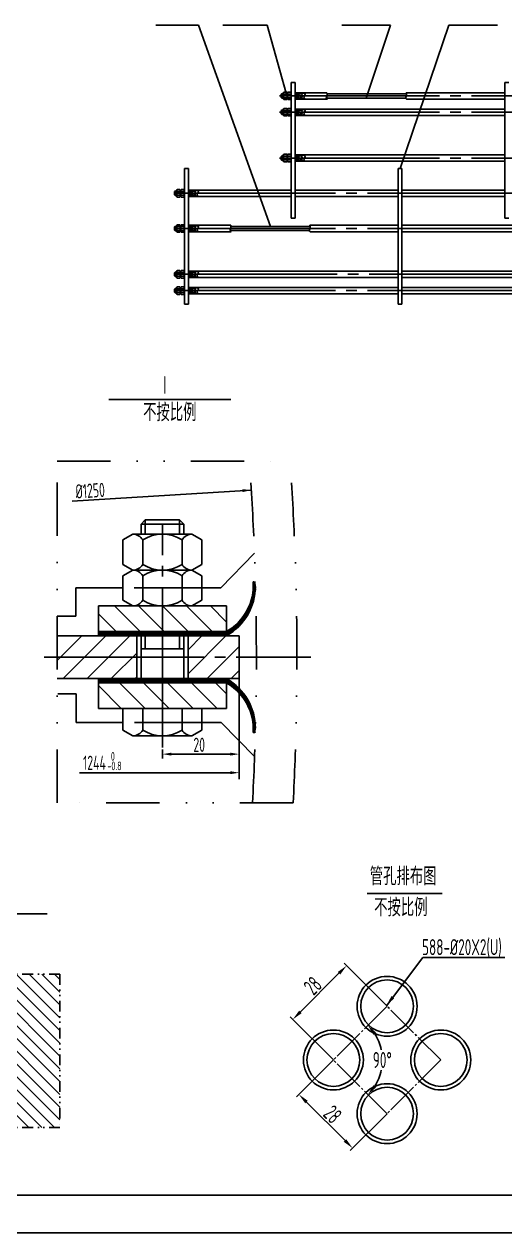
# Model space of a CAD drawing. Header units: millimetres. Extents: x 46644 to 124135, y -32003 to -3110.
# Drawn here: x 48710 to 50060, y -21448 to -18052 of the extents above; entities that cross this region are included whole.
import ezdxf

# ---------------------------------------------------------------- set-up
doc = ezdxf.new("R2010")
doc.units = ezdxf.units.MM
doc.header["$LTSCALE"] = 6
for name, pattern in [('CENTER', [18, 15, -1, 1, -1]), ('DASHED2', [9.525, 6.35, -3.175]), ('DIVIDE', [1.25, 0.5, -0.25, 0, -0.25, 0, -0.25]), ('PHANTOM', [2.5, 1.25, -0.25, 0.25, -0.25, 0.25, -0.25])]:
    doc.linetypes.add(name, pattern=pattern)
for name, color, linetype in [('1_hat', 52, 'Continuous'), ('4', 6, 'PHANTOM'), ('5_div', 5, 'Continuous'), ('7_dim', 3, 'Continuous'), ('Center Line', 7, 'CENTER'), ('Dimension Line', 2, 'Continuous'), ('Divide Line', 7, 'DIVIDE'), ('Slender Real Line', 30, 'Continuous'), ('图层4', 1, 'DASHED2'), ('粗实线', 4, 'Continuous')]:
    doc.layers.add(name, color=color, linetype=linetype)
doc.styles.add('HZ', font='ascii.shx', dxfattribs={"width": 0.7, "bigfont": 'hztxt.shx'})
doc.dimstyles.new('5-1', dxfattribs={"dimscale": 10, "dimtxt": 4.5, "dimasz": 3, "dimexe": 1.25, "dimexo": 0.625, "dimtad": 1, "dimtih": 1, "dimtoh": 1, "dimtxsty": 'HZ', "dimcen": 2.5, "dimadec": 0, "dimazin": 0, "dimtfac": 1, "dimtmove": 0, "dimatfit": 3, "dimfxl": 0, "dimarcsym": 0})
doc.dimstyles.new('6.1', dxfattribs={"dimscale": 10, "dimtxt": 4.5, "dimasz": 3, "dimexe": 1, "dimexo": 0, "dimgap": 0.5, "dimtad": 1, "dimzin": 9, "dimdsep": 46, "dimtxsty": 'HZ', "dimcen": 0, "dimclrd": 256, "dimclre": 256, "dimclrt": 256, "dimadec": 0, "dimazin": 0, "dimtfac": 1, "dimtmove": 0, "dimatfit": 1, "dimfxl": 0, "dimarcsym": 0})

# ---------------------------------------------------------------- blocks, each defined once
blk = doc.blocks.new('*D222')
at = {"layer": '7_dim', "lineweight": -2}
for p, q in [((49578.6, -20962.4), (49474.6, -21066.4)), ((49611.3, -21188.9), (49502.9, -21080.5)), ((49729.4, -21113.3), (49625.5, -21217.2))]:
    blk.add_line(p, q, dxfattribs=at)
at = {"layer": '7_dim'}
for points in [[(49506.5, -21077), (49499.4, -21084), (49481.7, -21059.3)], [(49614.9, -21185.4), (49607.8, -21192.5), (49632.6, -21210.1)]]:
    blk.add_solid(points, dxfattribs=at)
at = {"layer": 'Defpoints', "color": 0}
for p in [(49578.6, -20962.4), (49481.7, -21059.3), (49729.4, -21113.3)]:
    blk.add_point(p, dxfattribs=at)
at = {"layer": '7_dim', "insert": (49576.6, -21115.3), "char_height": 45, "attachment_point": 5, "rotation": 315, "style": 'HZ'}
blk.add_mtext('28', dxfattribs=at)
blk = doc.blocks.new('*D223')
at = {"layer": '7_dim', "lineweight": -2}
for p, q in [((49729.4, -20811.6), (49608.4, -20690.6)), ((49485.9, -20827.3), (49594.3, -20718.9)), ((49578.6, -20962.4), (49457.6, -20841.4))]:
    blk.add_line(p, q, dxfattribs=at)
at = {"layer": '7_dim'}
for points in [[(49590.7, -20715.3), (49597.8, -20722.4), (49615.5, -20697.7)], [(49482.3, -20823.8), (49489.4, -20830.8), (49464.6, -20848.5)]]:
    blk.add_solid(points, dxfattribs=at)
at = {"layer": 'Defpoints', "color": 0}
for p in [(49615.5, -20697.7), (49729.4, -20811.6), (49578.6, -20962.4)]:
    blk.add_point(p, dxfattribs=at)
at = {"layer": '7_dim', "insert": (49520.6, -20753.6), "char_height": 45, "attachment_point": 5, "rotation": 45, "style": 'HZ'}
blk.add_mtext('28', dxfattribs=at)
blk = doc.blocks.new('*D224')
at = {"layer": '7_dim', "color": 0, "lineweight": -2}
for start, end in [(12.0625, 32.4809), (327.5191, 347.9375)]:
    blk.add_arc((49578.6, -20962.4), 137.6, start, end, dxfattribs=at)
at = {"layer": '7_dim', "color": 0}
for points in [[(49690.7, -20891.7), (49698.5, -20885.4), (49675.8, -20865.2)], [(49698.5, -21039.5), (49690.7, -21033.2), (49675.8, -21059.7)]]:
    blk.add_solid(points, dxfattribs=at)
at = {"layer": 'Defpoints', "color": 0}
for p in [(49729.4, -20811.6), (49578.6, -20962.4), (49578.6, -20962.4), (49711.5, -20998), (49729.4, -21113.3)]:
    blk.add_point(p, dxfattribs=at)
at = {"layer": '7_dim', "color": 0, "insert": (49716.1, -20962.4), "char_height": 45, "attachment_point": 5, "style": 'HZ'}
blk.add_mtext('90°', dxfattribs=at)

msp = doc.modelspace()

# ---------------------------------------------------------------- hatches: boundary and pattern name
at = {"layer": '1_hat'}
h = msp.add_hatch(dxfattribs=at)
h.set_pattern_fill('ANSI31', scale=8, style=0)
h.set_pattern_definition([(135, (97166.88, 19.017), (17.960512, 17.960512), [])])
h.paths.add_polyline_path([(48552.184, -20721.316), (48552.184, -20908.916), (48579.684, -20908.916), (48579.684, -20963.916), (48552.184, -20963.916), (48552.184, -21152.041), (48809.789, -21152.041), (48809.789, -20721.316)])
h.paths.add_polyline_path([(48565.848, -20960.416), (48565.848, -20912.416), (48633.348, -20912.416), (48633.348, -20960.416)], flags=25)
h.paths.add_polyline_path([(48549.684, -20771.927), (48582.184, -20771.927), (48582.184, -20839.427), (48549.684, -20839.427)], flags=9)
at = {"layer": 'Slender Real Line'}
h = msp.add_hatch(dxfattribs=at)
h.set_pattern_fill('ANSI31', color=256, scale=0.38, style=0)
h.set_pattern_definition([(45, (44132.4699, -30237.9447), (-0.85312433, 0.85312433), [])])
edge = h.paths.add_edge_path()
edge.add_spline(control_points=[(49488.499, -18253.671), (49489.596, -18254.723), (49491.534, -18256.581), (49489.396, -18259.716), (49488.556, -18259.751)], knot_values=[18.76688496, 18.76688496, 18.76688496, 18.76688496, 24.13478526, 28.249669, 28.249669, 28.249669, 28.249669], degree=3, periodic=0)
edge.add_spline(control_points=[(49488.588, -18253.671), (49487.671, -18254.616), (49485.966, -18256.242), (49487.565, -18259.711), (49488.488, -18259.751)], knot_values=[9.42996722, 9.42996722, 9.42996722, 9.42996722, 14.10494161, 18.65636798, 18.65636798, 18.65636798, 18.65636798], degree=3, periodic=0)
edge.add_line((49488.488, -18259.751), (49488.556, -18259.751))
h = msp.add_hatch(dxfattribs=at)
h.set_pattern_fill('ANSI31', color=256, scale=0.38, style=0)
h.set_pattern_definition([(45, (44132.4699, -30283.8447), (-0.85312433, 0.85312433), [])])
edge = h.paths.add_edge_path()
edge.add_spline(control_points=[(49488.499, -18299.571), (49489.596, -18300.623), (49491.534, -18302.481), (49489.396, -18305.616), (49488.556, -18305.651)], knot_values=[18.76688496, 18.76688496, 18.76688496, 18.76688496, 24.13478526, 28.249669, 28.249669, 28.249669, 28.249669], degree=3, periodic=0)
edge.add_spline(control_points=[(49488.588, -18299.571), (49487.671, -18300.516), (49485.966, -18302.142), (49487.565, -18305.611), (49488.488, -18305.651)], knot_values=[9.42996722, 9.42996722, 9.42996722, 9.42996722, 14.10494161, 18.65636798, 18.65636798, 18.65636798, 18.65636798], degree=3, periodic=0)
edge.add_line((49488.488, -18305.651), (49488.556, -18305.651))
h = msp.add_hatch(dxfattribs=at)
h.set_pattern_fill('ANSI31', color=256, scale=0.38, style=0)
h.set_pattern_definition([(45, (44132.4699, -30412.5447), (-0.85312433, 0.85312433), [])])
edge = h.paths.add_edge_path()
edge.add_spline(control_points=[(49488.499, -18428.271), (49489.596, -18429.323), (49491.534, -18431.181), (49489.396, -18434.316), (49488.556, -18434.351)], knot_values=[18.76688496, 18.76688496, 18.76688496, 18.76688496, 24.13478526, 28.249669, 28.249669, 28.249669, 28.249669], degree=3, periodic=0)
edge.add_spline(control_points=[(49488.588, -18428.271), (49487.671, -18429.216), (49485.966, -18430.842), (49487.565, -18434.311), (49488.488, -18434.351)], knot_values=[9.42996722, 9.42996722, 9.42996722, 9.42996722, 14.10494161, 18.65636798, 18.65636798, 18.65636798, 18.65636798], degree=3, periodic=0)
edge.add_line((49488.488, -18434.351), (49488.556, -18434.351))
h = msp.add_hatch(dxfattribs=at)
h.set_pattern_fill('ANSI31', color=256, scale=0.38, style=0)
h.set_pattern_definition([(45, (43832.4699, -30511.5447), (-0.85312433, 0.85312433), [])])
edge = h.paths.add_edge_path()
edge.add_spline(control_points=[(49188.499, -18527.271), (49189.596, -18528.323), (49191.534, -18530.181), (49189.396, -18533.316), (49188.556, -18533.351)], knot_values=[18.76688496, 18.76688496, 18.76688496, 18.76688496, 24.13478526, 28.249669, 28.249669, 28.249669, 28.249669], degree=3, periodic=0)
edge.add_spline(control_points=[(49188.588, -18527.271), (49187.671, -18528.216), (49185.966, -18529.842), (49187.565, -18533.311), (49188.488, -18533.351)], knot_values=[9.42996722, 9.42996722, 9.42996722, 9.42996722, 14.10494161, 18.65636798, 18.65636798, 18.65636798, 18.65636798], degree=3, periodic=0)
edge.add_line((49188.488, -18533.351), (49188.556, -18533.351))
h = msp.add_hatch(dxfattribs=at)
h.set_pattern_fill('ANSI31', color=256, scale=0.38, style=0)
h.set_pattern_definition([(45, (43832.4699, -30610.5447), (-0.85312433, 0.85312433), [])])
edge = h.paths.add_edge_path()
edge.add_spline(control_points=[(49188.499, -18626.271), (49189.596, -18627.323), (49191.534, -18629.181), (49189.396, -18632.316), (49188.556, -18632.351)], knot_values=[18.76688496, 18.76688496, 18.76688496, 18.76688496, 24.13478526, 28.249669, 28.249669, 28.249669, 28.249669], degree=3, periodic=0)
edge.add_spline(control_points=[(49188.588, -18626.271), (49187.671, -18627.216), (49185.966, -18628.842), (49187.565, -18632.311), (49188.488, -18632.351)], knot_values=[9.42996722, 9.42996722, 9.42996722, 9.42996722, 14.10494161, 18.65636798, 18.65636798, 18.65636798, 18.65636798], degree=3, periodic=0)
edge.add_line((49188.488, -18632.351), (49188.556, -18632.351))
h = msp.add_hatch(dxfattribs=at)
h.set_pattern_fill('ANSI31', color=256, scale=0.38, style=0)
h.set_pattern_definition([(45, (43832.4699, -30739.2447), (-0.85312433, 0.85312433), [])])
edge = h.paths.add_edge_path()
edge.add_spline(control_points=[(49188.499, -18754.971), (49189.596, -18756.023), (49191.534, -18757.881), (49189.396, -18761.016), (49188.556, -18761.051)], knot_values=[18.76688496, 18.76688496, 18.76688496, 18.76688496, 24.13478526, 28.249669, 28.249669, 28.249669, 28.249669], degree=3, periodic=0)
edge.add_spline(control_points=[(49188.588, -18754.971), (49187.671, -18755.916), (49185.966, -18757.542), (49187.565, -18761.011), (49188.488, -18761.051)], knot_values=[9.42996722, 9.42996722, 9.42996722, 9.42996722, 14.10494161, 18.65636798, 18.65636798, 18.65636798, 18.65636798], degree=3, periodic=0)
edge.add_line((49188.488, -18761.051), (49188.556, -18761.051))
h = msp.add_hatch(dxfattribs=at)
h.set_pattern_fill('ANSI31', color=256, scale=0.38, style=0)
h.set_pattern_definition([(45, (43832.4699, -30785.1447), (-0.85312433, 0.85312433), [])])
edge = h.paths.add_edge_path()
edge.add_spline(control_points=[(49188.499, -18800.871), (49189.596, -18801.923), (49191.534, -18803.781), (49189.396, -18806.916), (49188.556, -18806.951)], knot_values=[18.76688496, 18.76688496, 18.76688496, 18.76688496, 24.13478526, 28.249669, 28.249669, 28.249669, 28.249669], degree=3, periodic=0)
edge.add_spline(control_points=[(49188.588, -18800.871), (49187.671, -18801.816), (49185.966, -18803.442), (49187.565, -18806.911), (49188.488, -18806.951)], knot_values=[9.42996722, 9.42996722, 9.42996722, 9.42996722, 14.10494161, 18.65636798, 18.65636798, 18.65636798, 18.65636798], degree=3, periodic=0)
edge.add_line((49188.488, -18806.951), (49188.556, -18806.951))
h = msp.add_hatch(dxfattribs=at)
h.set_pattern_fill('ANSI31', color=256, scale=15, angle=90, style=0)
h.set_pattern_definition([(135, (-292480.635, 16720.607), (-33.6759605, -33.6759605), [])])
h.paths.add_polyline_path([(49278.15, -19686.801), (49098.15, -19686.801), (49098.15, -19758.801), (49276.534, -19758.801, 0.06827414), (49278.15, -19758.579)])
h.paths.add_polyline_path([(49098.15, -19686.801), (49015.011, -19686.801), (48918.15, -19686.801), (48918.15, -19758.801), (49098.15, -19758.801)])
h.paths.add_polyline_path([(49098.15, -19902.801), (48918.15, -19902.801), (48918.15, -19974.801), (49098.15, -19974.801)])
h.paths.add_polyline_path([(49278.15, -19903.022, 0.06827414), (49276.534, -19902.801), (49098.15, -19902.801), (49098.15, -19974.801), (49278.15, -19974.801)])
h = msp.add_hatch(dxfattribs=at)
h.set_pattern_fill('ANSI31', color=256, scale=15, style=0)
h.set_pattern_definition([(45, (-292480.635, 16720.607), (-33.6759605, 33.6759605), [])])
h.paths.add_polyline_path([(49026.15, -19770.801), (48802.682, -19770.801), (48802.682, -19830.801), (49026.15, -19830.801)])
h.paths.add_polyline_path([(49026.15, -19830.801), (48802.682, -19830.801), (48802.682, -19890.801), (49026.15, -19890.801)])
h.paths.add_polyline_path([(49314.15, -19770.801), (49170.15, -19770.801), (49170.15, -19830.801), (49314.15, -19830.801)])
h.paths.add_polyline_path([(49314.15, -19830.801), (49170.15, -19830.801), (49170.15, -19890.801), (49314.15, -19890.801)])

# ---------------------------------------------------------------- linework, layer by layer
at = {"color": 4, "linetype": 'Continuous', "ltscale": 10}
for p, q in [((49199.876, -18055.061), (49079.803, -18055.061)), ((49392.557, -18055.061), (49267.967, -18055.061)), ((49739.243, -18055.061), (49602.369, -18055.061)), ((50040.039, -18055.061), (49903.165, -18055.061))]:
    msp.add_line(p, q, dxfattribs=at)
for p, q in [((49353.296, -19619.237), (49354.497, -19619.406)), ((49354.497, -19619.406), (49355.698, -19619.575)), ((49355.698, -19619.575), (49356.9, -19619.743)), ((49356.9, -19619.743), (49359.303, -19620.081)), ((49015.011, -19686.801), (49181.288, -19686.801)), ((49015.011, -19686.801), (49181.288, -19686.801)), ((48918.15, -19758.801), (48918.15, -19770.801)), ((49026.15, -19770.801), (49026.15, -19890.801)), ((49038.15, -19890.801), (49038.15, -19770.801)), ((49158.15, -19890.801), (49158.15, -19770.801)), ((49170.15, -19770.801), (49170.15, -19890.801)), ((49038.15, -19806.801), (49158.15, -19806.801)), ((48918.15, -19902.801), (48918.15, -19890.801)), ((49353.296, -20042.364), (49354.497, -20042.195)), ((49354.497, -20042.195), (49355.698, -20042.026)), ((49355.698, -20042.026), (49356.9, -20041.858)), ((49356.9, -20041.858), (49359.303, -20041.52))]:
    msp.add_line(p, q)
at = {"color": 2, "linetype": 'Continuous', "ltscale": 50}
msp.add_lwpolyline([(46649.629, -21448.081), (55055.295, -21448.081), (55055.295, -15487.978), (46649.629, -15487.978), (46649.629, -21448.081)], close=True, dxfattribs=at)
for centre, end in [((49276.534, -19752.801), 300.46305), ((49276.534, -19755.201), 300.452834), ((49276.534, -19757.601), 300.442945), ((49276.523, -19764.801), 300.409764), ((49276.535, -19760.001), 300.433367), ((49276.535, -19762.401), 300.424086)]:
    msp.add_arc(centre, 6, 270, end)
at = {"layer": '4', "color": 4, "linetype": 'Continuous'}
msp.add_lwpolyline([(54955.017, -21342.278), (54955.017, -15588.845), (46890.818, -15588.845), (46890.818, -21342.275), (54955.19, -21342.275)], dxfattribs=at)
at = {"layer": '5_div', "color": 7}
for p, q in [((49402.024, -18620.221), (49199.876, -18055.061)), ((49670.307, -18259.621), (49739.243, -18055.061))]:
    msp.add_line(p, q, dxfattribs=at)
for points in [[(49560.597, -18244.621), (49561.171, -18246.743), (49562.645, -18254.668), (49557.005, -18257.317), (49560.106, -18262.167), (49561.715, -18262.621)], [(49783.329, -18244.621), (49783.902, -18246.743), (49785.377, -18254.668), (49779.737, -18257.317), (49782.838, -18262.167), (49784.446, -18262.621)], [(49290.009, -18617.221), (49290.582, -18619.343), (49292.057, -18627.268), (49286.417, -18629.917), (49289.518, -18634.767), (49291.127, -18635.221)], [(49512.741, -18617.221), (49513.314, -18619.343), (49514.789, -18627.268), (49509.149, -18629.917), (49512.25, -18634.767), (49513.858, -18635.221)]]:
    msp.add_open_spline(points, degree=3, knots=[4.21506552, 4.21506552, 4.21506552, 4.21506552, 9.2020683, 15.96609377, 20.98104293, 20.98104293, 20.98104293, 20.98104293], dxfattribs=at)
at = {"layer": '7_dim', "color": 7}
for p, q in [((49445.973, -18245.723), (49392.557, -18055.061)), ((49765.761, -18457.721), (49903.165, -18055.061))]:
    msp.add_line(p, q, dxfattribs=at)
at = {"layer": 'Center Line', "ltscale": 5}
for p, q in [((49427, -18253.621), (51601.352, -18253.621)), ((49427, -18299.521), (51602.598, -18299.521)), ((49427, -18428.221), (51599.78, -18428.221)), ((49134.8, -18527.221), (51709.558, -18527.221)), ((49134.8, -18626.221), (51599.78, -18626.221)), ((49139.42, -18754.921), (51602.598, -18754.921)), ((49134.8, -18800.821), (51601.352, -18800.821)), ((49098.15, -20083.979), (49098.15, -19456.038)), ((48765.689, -19830.801), (49515.247, -19830.801))]:
    msp.add_line(p, q, dxfattribs=at)
at = {"layer": 'Center Line'}
for p, q in [((49729.418, -20811.594), (49578.569, -20962.443)), ((49880.267, -20962.443), (49729.418, -20811.594)), ((49729.418, -21113.292), (49578.569, -20962.443)), ((49880.267, -20962.443), (49729.418, -21113.292))]:
    msp.add_line(p, q, dxfattribs=at)
at = {"layer": 'Dimension Line'}
for p, q in [((48947.777, -19106.221), (49290.034, -19106.221)), ((49347.617, -19354.969), (49347.233, -19348.73)), ((48844.442, -19392.203), (49348.001, -19361.207)), ((49314.15, -19890.801), (49314.15, -20112.016)), ((49314.15, -19890.801), (49314.15, -20173.163)), ((49098.15, -20090.229), (49098.15, -20115.58)), ((49098.15, -20090.229), (49098.15, -20115.58)), ((49289.15, -20103.08), (49123.15, -20103.08)), ((49289.15, -20155.21), (48865.062, -20155.21)), ((49673.507, -20494.546), (49883.812, -20494.546)), ((48432.351, -20551.983), (48774.609, -20551.983))]:
    msp.add_line(p, q, dxfattribs=at)
for points in [[(49322.792, -19358.584), (49323.304, -19366.902), (49348.001, -19361.207)], [(49123.15, -20098.914), (49123.15, -20107.247), (49098.15, -20103.08)], [(49289.15, -20098.914), (49289.15, -20107.247), (49314.15, -20103.08)], [(49289.15, -20151.043), (49289.15, -20159.377), (49314.15, -20155.21)]]:
    msp.add_solid(points, dxfattribs=at)
at = {"layer": 'Divide Line', "ltscale": 50}
for p, q in [((48802.682, -20240.316), (48802.682, -19279.542)), ((48802.682, -19279.542), (49456.927, -19279.542)), ((49465.547, -20240.316), (48802.682, -20240.316))]:
    msp.add_line(p, q, dxfattribs=at)
at = {"layer": 'Divide Line', "ltscale": 10}
for p, q in [((48809.789, -20721.316), (48349.976, -20721.316)), ((48809.789, -20721.316), (48809.789, -21152.041)), ((48809.789, -21152.041), (48349.976, -21152.041))]:
    msp.add_line(p, q, dxfattribs=at)
at = {"layer": 'Divide Line', "ltscale": 50}
for radius, start, end in [(7800, 356.9904747, 4.052709), (7914, 357.0338655, 3.9942348)]:
    msp.add_arc((41562.15, -19830.801), radius, start, end, dxfattribs=at)
at = {"layer": 'Slender Real Line'}
for p, q in [((49432.141, -18249.061), (49437.765, -18249.061)), ((49432.141, -18258.181), (49437.765, -18258.181)), ((49471.261, -18249.111), (49481.904, -18249.111)), ((49471.261, -18258.231), (49481.904, -18258.231)), ((49432.141, -18294.961), (49437.765, -18294.961)), ((49432.141, -18304.081), (49437.765, -18304.081)), ((49471.261, -18295.011), (49481.904, -18295.011)), ((49471.261, -18304.131), (49481.904, -18304.131)), ((49432.141, -18423.661), (49437.765, -18423.661)), ((49432.141, -18432.781), (49437.765, -18432.781)), ((49471.261, -18423.711), (49481.904, -18423.711)), ((49471.261, -18432.831), (49481.904, -18432.831)), ((49132.141, -18522.661), (49137.765, -18522.661)), ((49132.141, -18531.781), (49137.765, -18531.781)), ((49171.261, -18522.711), (49181.904, -18522.711)), ((49171.261, -18531.831), (49181.904, -18531.831)), ((49132.141, -18621.661), (49137.765, -18621.661)), ((49132.141, -18630.781), (49137.765, -18630.781)), ((49171.261, -18621.711), (49181.904, -18621.711)), ((49171.261, -18630.831), (49181.904, -18630.831)), ((49132.141, -18750.361), (49137.765, -18750.361)), ((49132.141, -18759.481), (49137.765, -18759.481)), ((49171.261, -18750.411), (49181.904, -18750.411)), ((49171.261, -18759.531), (49181.904, -18759.531)), ((49132.141, -18796.261), (49137.765, -18796.261)), ((49132.141, -18805.381), (49137.765, -18805.381)), ((49171.261, -18796.311), (49181.904, -18796.311)), ((49171.261, -18805.431), (49181.904, -18805.431)), ((49050.15, -19485.201), (49050.15, -19444.801)), ((49146.15, -19485.201), (49146.15, -19444.801)), ((49050.15, -19806.801), (49050.15, -19770.801)), ((49146.15, -19806.801), (49146.15, -19770.801))]:
    msp.add_line(p, q, dxfattribs=at)
for points in [[(49488.787, -18247.591), (49490.584, -18250.353), (49488.588, -18253.671), (49486.792, -18256.737), (49488.488, -18259.751), (49490.484, -18257.236), (49488.499, -18253.671)], [(49488.787, -18293.491), (49490.584, -18296.253), (49488.588, -18299.571), (49486.792, -18302.637), (49488.488, -18305.651), (49490.484, -18303.136), (49488.499, -18299.571)], [(49488.787, -18422.191), (49490.584, -18424.953), (49488.588, -18428.271), (49486.792, -18431.337), (49488.488, -18434.351), (49490.484, -18431.836), (49488.499, -18428.271)], [(49188.787, -18521.191), (49190.584, -18523.953), (49188.588, -18527.271), (49186.792, -18530.337), (49188.488, -18533.351), (49190.484, -18530.836), (49188.499, -18527.271)], [(49188.787, -18620.191), (49190.584, -18622.953), (49188.588, -18626.271), (49186.792, -18629.337), (49188.488, -18632.351), (49190.484, -18629.836), (49188.499, -18626.271)], [(49188.787, -18748.891), (49190.584, -18751.653), (49188.588, -18754.971), (49186.792, -18758.037), (49188.488, -18761.051), (49190.484, -18758.536), (49188.499, -18754.971)], [(49188.787, -18794.791), (49190.584, -18797.553), (49188.588, -18800.871), (49186.792, -18803.937), (49188.488, -18806.951), (49190.484, -18804.436), (49188.499, -18800.871)]]:
    msp.add_spline(points, degree=3, dxfattribs=at)
for points in [[(49496.397, -18244.621), (49497.95, -18246.323), (49501.513, -18250.583), (49493.609, -18257.247), (49497.106, -18261.167), (49498.555, -18262.621)], [(49496.397, -18290.521), (49497.95, -18292.223), (49501.513, -18296.483), (49493.609, -18303.147), (49497.106, -18307.067), (49498.555, -18308.521)], [(49496.397, -18419.221), (49497.95, -18420.923), (49501.513, -18425.183), (49493.609, -18431.847), (49497.106, -18435.767), (49498.555, -18437.221)], [(49196.397, -18518.221), (49197.95, -18519.923), (49201.513, -18524.183), (49193.609, -18530.847), (49197.106, -18534.767), (49198.555, -18536.221)], [(49196.397, -18617.221), (49197.95, -18618.923), (49201.513, -18623.183), (49193.609, -18629.847), (49197.106, -18633.767), (49198.555, -18635.221)], [(49196.397, -18745.921), (49197.95, -18747.623), (49201.513, -18751.883), (49193.609, -18758.547), (49197.106, -18762.467), (49198.555, -18763.921)], [(49196.397, -18791.821), (49197.95, -18793.523), (49201.513, -18797.783), (49193.609, -18804.447), (49197.106, -18808.367), (49198.555, -18809.821)]]:
    msp.add_open_spline(points, degree=3, knots=[0.53207157, 0.53207157, 0.53207157, 0.53207157, 6.57313445, 15.57799234, 20.95359512, 20.95359512, 20.95359512, 20.95359512], dxfattribs=at)
at = {"layer": '图层4', "ltscale": 5}
for p, q in [((49209.001, -19635.536), (48987.298, -19635.536)), ((49210.297, -20013.984), (48988.595, -20013.984))]:
    msp.add_line(p, q, dxfattribs=at)
at = {"layer": '粗实线'}
for p, q in [((49460.261, -18596.721), (49460.261, -18215.721)), ((49471.261, -18215.721), (49460.261, -18215.721)), ((49471.261, -18596.721), (49471.261, -18215.721)), ((50060.261, -18596.721), (50060.261, -18215.721)), ((50071.261, -18215.721), (50060.261, -18215.721)), ((49433.661, -18247.541), (49432.141, -18249.061)), ((49432.141, -18249.061), (49432.141, -18258.181)), ((49433.661, -18259.701), (49432.141, -18258.181)), ((49433.661, -18247.541), (49437.765, -18247.541)), ((49433.661, -18247.541), (49433.661, -18259.701)), ((49433.661, -18259.701), (49437.765, -18259.701)), ((49437.765, -18245.723), (49439.285, -18243.09)), ((49437.765, -18245.723), (49437.765, -18261.519)), ((49437.765, -18261.519), (49439.285, -18264.152)), ((49439.285, -18243.09), (49447.493, -18243.09)), ((49439.285, -18248.356), (49447.493, -18248.356)), ((49439.285, -18258.886), (49447.493, -18258.886)), ((49439.285, -18264.152), (49447.493, -18264.152)), ((49449.013, -18245.723), (49447.493, -18243.09)), ((49449.013, -18261.519), (49447.493, -18264.152)), ((49449.013, -18245.723), (49450.533, -18243.09)), ((49449.013, -18245.723), (49449.013, -18261.519)), ((49449.013, -18261.519), (49450.533, -18264.152)), ((49450.533, -18243.09), (49458.741, -18243.09)), ((49450.533, -18248.356), (49458.741, -18248.356)), ((49450.533, -18258.886), (49458.741, -18258.886)), ((49450.533, -18264.152), (49458.741, -18264.152)), ((49460.261, -18245.723), (49458.741, -18243.09)), ((49460.261, -18261.519), (49458.741, -18264.152)), ((49459.336, -18244.121), (49460.261, -18244.121)), ((49459.336, -18263.121), (49460.261, -18263.121)), ((49460.261, -18245.723), (49460.261, -18261.519)), ((49471.25, -18259.747), (49488.777, -18259.747)), ((49471.261, -18244.621), (49560.597, -18244.621)), ((49471.261, -18245.691), (49497.343, -18245.691)), ((49471.261, -18247.591), (49488.787, -18247.591)), ((49471.261, -18261.651), (49497.624, -18261.651)), ((49471.261, -18262.621), (49561.715, -18262.621)), ((49481.904, -18247.591), (49481.904, -18259.747)), ((49558.941, -18259.621), (49781.673, -18259.621)), ((49561.246, -18247.621), (49783.978, -18247.621)), ((49783.329, -18244.621), (50060.261, -18244.621)), ((49784.446, -18262.621), (50060.261, -18262.621)), ((49433.661, -18293.441), (49432.141, -18294.961)), ((49432.141, -18294.961), (49432.141, -18304.081)), ((49433.661, -18305.601), (49432.141, -18304.081)), ((49433.661, -18293.441), (49437.765, -18293.441)), ((49433.661, -18293.441), (49433.661, -18305.601)), ((49437.765, -18291.623), (49439.285, -18288.99)), ((49437.765, -18291.623), (49437.765, -18307.419)), ((49439.285, -18288.99), (49447.493, -18288.99)), ((49439.285, -18294.256), (49447.493, -18294.256)), ((49449.013, -18291.623), (49447.493, -18288.99)), ((49449.013, -18291.623), (49450.533, -18288.99)), ((49449.013, -18291.623), (49449.013, -18307.419)), ((49450.533, -18288.99), (49458.741, -18288.99)), ((49450.533, -18294.256), (49458.741, -18294.256)), ((49460.261, -18291.623), (49458.741, -18288.99)), ((49459.336, -18290.021), (49460.261, -18290.021)), ((49460.261, -18291.623), (49460.261, -18307.419)), ((49471.261, -18290.521), (50060.261, -18290.521)), ((49471.261, -18291.591), (49497.343, -18291.591)), ((49471.261, -18293.491), (49488.787, -18293.491)), ((49481.904, -18293.491), (49481.904, -18305.647)), ((49433.661, -18305.601), (49437.765, -18305.601)), ((49437.765, -18307.419), (49439.285, -18310.052)), ((49439.285, -18304.786), (49447.493, -18304.786)), ((49439.285, -18310.052), (49447.493, -18310.052)), ((49449.013, -18307.419), (49447.493, -18310.052)), ((49449.013, -18307.419), (49450.533, -18310.052)), ((49450.533, -18304.786), (49458.741, -18304.786)), ((49450.533, -18310.052), (49458.741, -18310.052)), ((49460.261, -18307.419), (49458.741, -18310.052)), ((49459.336, -18309.021), (49460.261, -18309.021)), ((49471.25, -18305.647), (49488.777, -18305.647)), ((49471.261, -18307.551), (49497.624, -18307.551)), ((49471.261, -18308.521), (50060.261, -18308.521)), ((49433.661, -18422.141), (49432.141, -18423.661)), ((49432.141, -18423.661), (49432.141, -18432.781)), ((49433.661, -18434.301), (49432.141, -18432.781)), ((49433.661, -18422.141), (49437.765, -18422.141)), ((49433.661, -18422.141), (49433.661, -18434.301)), ((49433.661, -18434.301), (49437.765, -18434.301)), ((49437.765, -18420.323), (49439.285, -18417.69)), ((49437.765, -18420.323), (49437.765, -18436.119)), ((49437.765, -18436.119), (49439.285, -18438.752)), ((49439.285, -18417.69), (49447.493, -18417.69)), ((49439.285, -18422.956), (49447.493, -18422.956)), ((49439.285, -18433.486), (49447.493, -18433.486)), ((49439.285, -18438.752), (49447.493, -18438.752)), ((49449.013, -18420.323), (49447.493, -18417.69)), ((49449.013, -18436.119), (49447.493, -18438.752)), ((49449.013, -18420.323), (49450.533, -18417.69)), ((49449.013, -18420.323), (49449.013, -18436.119)), ((49449.013, -18436.119), (49450.533, -18438.752)), ((49450.533, -18417.69), (49458.741, -18417.69)), ((49450.533, -18422.956), (49458.741, -18422.956)), ((49450.533, -18433.486), (49458.741, -18433.486)), ((49450.533, -18438.752), (49458.741, -18438.752)), ((49460.261, -18420.323), (49458.741, -18417.69)), ((49460.261, -18436.119), (49458.741, -18438.752)), ((49459.336, -18418.721), (49460.261, -18418.721)), ((49459.336, -18437.721), (49460.261, -18437.721)), ((49460.261, -18420.323), (49460.261, -18436.119)), ((49471.25, -18434.347), (49488.777, -18434.347)), ((49471.261, -18419.221), (50060.261, -18419.221)), ((49471.261, -18420.291), (49497.343, -18420.291)), ((49471.261, -18422.191), (49488.787, -18422.191)), ((49471.261, -18436.251), (49497.624, -18436.251)), ((49471.261, -18437.221), (50060.261, -18437.221)), ((49481.904, -18422.191), (49481.904, -18434.347)), ((49160.261, -18838.721), (49160.261, -18457.721)), ((49160.261, -18457.721), (49171.261, -18457.721)), ((49171.261, -18838.721), (49171.261, -18457.721)), ((49760.261, -18838.721), (49760.261, -18457.721)), ((49760.261, -18457.721), (49771.261, -18457.721)), ((49771.261, -18838.721), (49771.261, -18457.721)), ((49133.661, -18521.141), (49132.141, -18522.661)), ((49132.141, -18522.661), (49132.141, -18531.781)), ((49133.661, -18533.301), (49132.141, -18531.781)), ((49133.661, -18521.141), (49137.765, -18521.141)), ((49133.661, -18521.141), (49133.661, -18533.301)), ((49133.661, -18533.301), (49137.765, -18533.301)), ((49137.765, -18519.323), (49139.285, -18516.69)), ((49137.765, -18519.323), (49137.765, -18535.119)), ((49137.765, -18535.119), (49139.285, -18537.752)), ((49139.285, -18516.69), (49147.493, -18516.69)), ((49139.285, -18521.956), (49147.493, -18521.956)), ((49139.285, -18532.486), (49147.493, -18532.486)), ((49139.285, -18537.752), (49147.493, -18537.752)), ((49149.013, -18519.323), (49147.493, -18516.69)), ((49149.013, -18535.119), (49147.493, -18537.752)), ((49149.013, -18519.323), (49150.533, -18516.69)), ((49149.013, -18519.323), (49149.013, -18535.119)), ((49149.013, -18535.119), (49150.533, -18537.752)), ((49150.533, -18516.69), (49158.741, -18516.69)), ((49150.533, -18521.956), (49158.741, -18521.956)), ((49150.533, -18532.486), (49158.741, -18532.486)), ((49150.533, -18537.752), (49158.741, -18537.752)), ((49160.261, -18519.323), (49158.741, -18516.69)), ((49160.261, -18535.119), (49158.741, -18537.752)), ((49159.336, -18517.721), (49160.261, -18517.721)), ((49159.336, -18536.721), (49160.261, -18536.721)), ((49160.261, -18519.323), (49160.261, -18535.119)), ((49171.25, -18533.347), (49188.777, -18533.347)), ((49171.261, -18518.221), (49460.261, -18518.221)), ((49171.261, -18519.291), (49197.343, -18519.291)), ((49171.261, -18521.191), (49188.787, -18521.191)), ((49171.261, -18535.251), (49197.624, -18535.251)), ((49171.261, -18536.221), (49460.261, -18536.221)), ((49181.904, -18521.191), (49181.904, -18533.347)), ((49471.261, -18518.221), (49760.261, -18518.221)), ((49471.261, -18536.221), (49760.261, -18536.221)), ((49771.261, -18518.221), (50060.261, -18518.221)), ((49771.261, -18536.221), (50060.261, -18536.221)), ((49460.261, -18596.721), (49471.261, -18596.721)), ((50060.261, -18596.721), (50071.261, -18596.721)), ((49133.661, -18620.141), (49132.141, -18621.661)), ((49132.141, -18621.661), (49132.141, -18630.781)), ((49133.661, -18632.301), (49132.141, -18630.781)), ((49133.661, -18620.141), (49137.765, -18620.141)), ((49133.661, -18620.141), (49133.661, -18632.301)), ((49133.661, -18632.301), (49137.765, -18632.301)), ((49137.765, -18618.323), (49139.285, -18615.69)), ((49137.765, -18618.323), (49137.765, -18634.119)), ((49137.765, -18634.119), (49139.285, -18636.752)), ((49139.285, -18615.69), (49147.493, -18615.69)), ((49139.285, -18620.956), (49147.493, -18620.956)), ((49139.285, -18631.486), (49147.493, -18631.486)), ((49139.285, -18636.752), (49147.493, -18636.752)), ((49149.013, -18618.323), (49147.493, -18615.69)), ((49149.013, -18634.119), (49147.493, -18636.752)), ((49149.013, -18618.323), (49150.533, -18615.69)), ((49149.013, -18618.323), (49149.013, -18634.119)), ((49149.013, -18634.119), (49150.533, -18636.752)), ((49150.533, -18615.69), (49158.741, -18615.69)), ((49150.533, -18620.956), (49158.741, -18620.956)), ((49150.533, -18631.486), (49158.741, -18631.486)), ((49150.533, -18636.752), (49158.741, -18636.752)), ((49160.261, -18618.323), (49158.741, -18615.69)), ((49160.261, -18634.119), (49158.741, -18636.752)), ((49159.336, -18616.721), (49160.261, -18616.721)), ((49159.336, -18635.721), (49160.261, -18635.721)), ((49160.261, -18618.323), (49160.261, -18634.119)), ((49171.25, -18632.347), (49188.777, -18632.347)), ((49171.261, -18617.221), (49290.009, -18617.221)), ((49171.261, -18618.291), (49197.343, -18618.291)), ((49171.261, -18620.191), (49188.787, -18620.191)), ((49171.261, -18634.251), (49197.624, -18634.251)), ((49171.261, -18635.221), (49291.127, -18635.221)), ((49181.904, -18620.191), (49181.904, -18632.347)), ((49288.353, -18632.221), (49511.085, -18632.221)), ((49290.658, -18620.221), (49513.39, -18620.221)), ((49512.741, -18617.221), (49760.261, -18617.221)), ((49513.858, -18635.221), (49760.261, -18635.221)), ((49771.261, -18617.221), (50360.261, -18617.221)), ((49771.261, -18635.221), (50360.261, -18635.221)), ((49137.765, -18747.023), (49139.285, -18744.39)), ((49139.285, -18744.39), (49147.493, -18744.39)), ((49149.013, -18747.023), (49147.493, -18744.39)), ((49149.013, -18747.023), (49150.533, -18744.39)), ((49150.533, -18744.39), (49158.741, -18744.39)), ((49160.261, -18747.023), (49158.741, -18744.39)), ((49159.336, -18745.421), (49160.261, -18745.421)), ((49171.261, -18745.921), (49760.261, -18745.921)), ((49771.261, -18745.921), (50360.261, -18745.921)), ((49133.661, -18748.841), (49132.141, -18750.361)), ((49132.141, -18750.361), (49132.141, -18759.481)), ((49133.661, -18761.001), (49132.141, -18759.481)), ((49133.661, -18748.841), (49137.765, -18748.841)), ((49133.661, -18748.841), (49133.661, -18761.001)), ((49133.661, -18761.001), (49137.765, -18761.001)), ((49137.765, -18747.023), (49137.765, -18762.819)), ((49137.765, -18762.819), (49139.285, -18765.452)), ((49139.285, -18749.656), (49147.493, -18749.656)), ((49139.285, -18760.186), (49147.493, -18760.186)), ((49139.285, -18765.452), (49147.493, -18765.452)), ((49149.013, -18762.819), (49147.493, -18765.452)), ((49149.013, -18747.023), (49149.013, -18762.819)), ((49149.013, -18762.819), (49150.533, -18765.452)), ((49150.533, -18749.656), (49158.741, -18749.656)), ((49150.533, -18760.186), (49158.741, -18760.186)), ((49150.533, -18765.452), (49158.741, -18765.452)), ((49160.261, -18762.819), (49158.741, -18765.452)), ((49159.336, -18764.421), (49160.261, -18764.421)), ((49160.261, -18747.023), (49160.261, -18762.819)), ((49171.25, -18761.047), (49188.777, -18761.047)), ((49171.261, -18746.991), (49197.343, -18746.991)), ((49171.261, -18748.891), (49188.787, -18748.891)), ((49171.261, -18762.951), (49197.624, -18762.951)), ((49171.261, -18763.921), (49760.261, -18763.921)), ((49181.904, -18748.891), (49181.904, -18761.047)), ((49771.261, -18763.921), (50360.261, -18763.921)), ((49133.661, -18794.741), (49132.141, -18796.261)), ((49132.141, -18796.261), (49132.141, -18805.381)), ((49133.661, -18806.901), (49132.141, -18805.381)), ((49133.661, -18794.741), (49137.765, -18794.741)), ((49133.661, -18794.741), (49133.661, -18806.901)), ((49133.661, -18806.901), (49137.765, -18806.901)), ((49137.765, -18792.923), (49139.285, -18790.29)), ((49137.765, -18792.923), (49137.765, -18808.719)), ((49137.765, -18808.719), (49139.285, -18811.352)), ((49139.285, -18790.29), (49147.493, -18790.29)), ((49139.285, -18795.556), (49147.493, -18795.556)), ((49139.285, -18806.086), (49147.493, -18806.086)), ((49139.285, -18811.352), (49147.493, -18811.352)), ((49149.013, -18792.923), (49147.493, -18790.29)), ((49149.013, -18808.719), (49147.493, -18811.352)), ((49149.013, -18792.923), (49150.533, -18790.29)), ((49149.013, -18792.923), (49149.013, -18808.719)), ((49149.013, -18808.719), (49150.533, -18811.352)), ((49150.533, -18790.29), (49158.741, -18790.29)), ((49150.533, -18795.556), (49158.741, -18795.556)), ((49150.533, -18806.086), (49158.741, -18806.086)), ((49150.533, -18811.352), (49158.741, -18811.352)), ((49160.261, -18792.923), (49158.741, -18790.29)), ((49160.261, -18808.719), (49158.741, -18811.352)), ((49159.336, -18791.321), (49160.261, -18791.321)), ((49159.336, -18810.321), (49160.261, -18810.321)), ((49160.261, -18792.923), (49160.261, -18808.719)), ((49171.25, -18806.947), (49188.777, -18806.947)), ((49171.261, -18791.821), (49760.261, -18791.821)), ((49171.261, -18792.891), (49197.343, -18792.891)), ((49171.261, -18794.791), (49188.787, -18794.791)), ((49171.261, -18808.851), (49197.624, -18808.851)), ((49171.261, -18809.821), (49760.261, -18809.821)), ((49181.904, -18794.791), (49181.904, -18806.947)), ((49771.261, -18791.821), (50360.261, -18791.821)), ((49771.261, -18809.821), (50360.261, -18809.821)), ((49171.261, -18838.721), (49160.261, -18838.721)), ((49771.261, -18838.721), (49760.261, -18838.721)), ((49038.15, -19456.801), (49050.15, -19444.801)), ((49038.15, -19485.201), (49038.15, -19456.801)), ((49158.15, -19456.801), (49038.15, -19456.801)), ((49050.15, -19444.801), (49146.15, -19444.801)), ((49158.15, -19456.801), (49146.15, -19444.801)), ((49158.15, -19485.201), (49158.15, -19456.801)), ((49015.011, -19485.201), (48987.298, -19501.201)), ((49015.011, -19485.201), (49181.288, -19485.201)), ((49181.288, -19485.201), (49209.001, -19501.201)), ((48987.298, -19501.201), (48987.298, -19570.001)), ((49042.724, -19501.201), (49042.724, -19570.001)), ((49153.575, -19570.001), (49153.575, -19501.201)), ((49209.001, -19501.201), (49209.001, -19570.001)), ((49262.003, -19635.536), (49356.668, -19538.428)), ((49015.011, -19586.001), (48987.298, -19570.001)), ((49015.011, -19586.001), (48987.298, -19602.001)), ((49015.011, -19586.001), (49181.288, -19586.001)), ((49015.011, -19586.001), (49181.288, -19586.001)), ((49015.011, -19586.001), (49181.288, -19586.001)), ((49181.288, -19586.001), (49209.001, -19570.001)), ((49181.288, -19586.001), (49209.001, -19602.001)), ((48987.298, -19602.001), (48987.298, -19670.801)), ((49042.724, -19602.001), (49042.724, -19670.801)), ((49153.575, -19670.801), (49153.575, -19602.001)), ((49209.001, -19602.001), (49209.001, -19670.801)), ((48987.298, -19635.536), (48854.607, -19635.536)), ((48854.607, -19635.536), (48854.607, -19715.777)), ((49262.003, -19635.536), (49209.001, -19635.536)), ((48918.15, -19686.801), (49278.15, -19686.801)), ((48918.15, -19686.801), (48918.15, -19758.801)), ((49015.011, -19686.801), (48987.298, -19670.801)), ((49181.288, -19686.801), (49209.001, -19670.801)), ((49278.15, -19686.801), (49278.15, -19758.579)), ((48802.682, -19715.777), (48854.607, -19715.777)), ((48918.15, -19758.801), (49276.534, -19758.801)), ((48918.15, -19761.201), (49276.534, -19761.201)), ((48918.15, -19763.601), (49276.534, -19763.601)), ((48802.682, -19770.801), (49314.15, -19770.801)), ((48918.15, -19766.001), (49276.535, -19766.001)), ((48918.15, -19768.401), (49276.535, -19768.401)), ((49314.15, -19770.801), (49314.15, -19890.801)), ((48802.682, -19890.801), (49314.15, -19890.801)), ((48918.15, -19893.201), (49276.535, -19893.201)), ((48918.15, -19895.601), (49276.535, -19895.601)), ((48918.15, -19898.001), (49276.534, -19898.001)), ((48918.15, -19900.401), (49276.534, -19900.401)), ((48803.979, -19933.743), (48855.903, -19933.743)), ((48855.903, -20013.984), (48855.903, -19933.743)), ((48918.15, -19902.801), (49276.534, -19902.801)), ((48918.15, -19974.801), (48918.15, -19902.801)), ((49278.15, -19974.801), (49278.15, -19903.022)), ((48918.15, -19974.801), (49278.15, -19974.801)), ((48987.298, -19974.801), (48987.298, -20035.601)), ((49042.724, -19974.801), (49042.724, -20035.601)), ((49153.575, -20035.601), (49153.575, -19974.801)), ((49209.001, -19974.801), (49209.001, -20035.601)), ((48988.595, -20013.984), (48855.903, -20013.984)), ((49015.011, -20051.601), (48987.298, -20035.601)), ((49181.288, -20051.601), (49209.001, -20035.601)), ((49263.299, -20013.984), (49210.297, -20013.984)), ((49263.299, -20013.984), (49357.965, -20111.091)), ((49015.011, -20051.601), (49181.288, -20051.601))]:
    msp.add_line(p, q, dxfattribs=at)
for centre, radius in [((49729.418, -20811.594), 84.167), ((49729.418, -20811.594), 74.167), ((49578.569, -20962.443), 84.167), ((49880.267, -20962.443), 84.167), ((49578.569, -20962.443), 74.167), ((49880.267, -20962.443), 74.167), ((49729.418, -21113.292), 84.167), ((49729.418, -21113.292), 74.167)]:
    msp.add_circle(centre, radius, dxfattribs=at)
for centre, radius, start, end in [((49440.805, -18245.723), 3.04, 180, 240), ((49447.645, -18253.621), 9.88, 147.795772, 212.204228), ((49440.805, -18261.519), 3.04, 120, 180), ((49445.973, -18245.723), 3.04, 300, 0), ((49439.133, -18253.621), 9.88, 327.795772, 32.204228), ((49445.973, -18261.519), 3.04, 0, 60), ((49452.053, -18245.723), 3.04, 180, 240), ((49458.893, -18253.621), 9.88, 147.795772, 212.204228), ((49452.053, -18261.519), 3.04, 120, 180), ((49457.221, -18245.723), 3.04, 300, 0), ((49450.381, -18253.621), 9.88, 327.795772, 32.204228), ((49457.221, -18261.519), 3.04, 0, 60), ((49440.805, -18291.623), 3.04, 180, 240), ((49447.645, -18299.521), 9.88, 147.795772, 212.204228), ((49445.973, -18291.623), 3.04, 300, 0), ((49439.133, -18299.521), 9.88, 327.795772, 32.204228), ((49452.053, -18291.623), 3.04, 180, 240), ((49458.893, -18299.521), 9.88, 147.795772, 212.204228), ((49457.221, -18291.623), 3.04, 300, 0), ((49450.381, -18299.521), 9.88, 327.795772, 32.204228), ((49440.805, -18307.419), 3.04, 120, 180), ((49445.973, -18307.419), 3.04, 0, 60), ((49452.053, -18307.419), 3.04, 120, 180), ((49457.221, -18307.419), 3.04, 0, 60), ((49440.805, -18420.323), 3.04, 180, 240), ((49447.645, -18428.221), 9.88, 147.795772, 212.204228), ((49440.805, -18436.119), 3.04, 120, 180), ((49445.973, -18420.323), 3.04, 300, 0), ((49439.133, -18428.221), 9.88, 327.795772, 32.204228), ((49445.973, -18436.119), 3.04, 0, 60), ((49452.053, -18420.323), 3.04, 180, 240), ((49458.893, -18428.221), 9.88, 147.795772, 212.204228), ((49452.053, -18436.119), 3.04, 120, 180), ((49457.221, -18420.323), 3.04, 300, 0), ((49450.381, -18428.221), 9.88, 327.795772, 32.204228), ((49457.221, -18436.119), 3.04, 0, 60), ((49140.805, -18519.323), 3.04, 180, 240), ((49147.645, -18527.221), 9.88, 147.795772, 212.204228), ((49140.805, -18535.119), 3.04, 120, 180), ((49145.973, -18519.323), 3.04, 300, 0), ((49139.133, -18527.221), 9.88, 327.795772, 32.204228), ((49145.973, -18535.119), 3.04, 0, 60), ((49152.053, -18519.323), 3.04, 180, 240), ((49158.893, -18527.221), 9.88, 147.795772, 212.204228), ((49152.053, -18535.119), 3.04, 120, 180), ((49157.221, -18519.323), 3.04, 300, 0), ((49150.381, -18527.221), 9.88, 327.795772, 32.204228), ((49157.221, -18535.119), 3.04, 0, 60), ((49140.805, -18618.323), 3.04, 180, 240), ((49147.645, -18626.221), 9.88, 147.795772, 212.204228), ((49140.805, -18634.119), 3.04, 120, 180), ((49145.973, -18618.323), 3.04, 300, 0), ((49139.133, -18626.221), 9.88, 327.795772, 32.204228), ((49145.973, -18634.119), 3.04, 0, 60), ((49152.053, -18618.323), 3.04, 180, 240), ((49158.893, -18626.221), 9.88, 147.795772, 212.204228), ((49152.053, -18634.119), 3.04, 120, 180), ((49157.221, -18618.323), 3.04, 300, 0), ((49150.381, -18626.221), 9.88, 327.795772, 32.204228), ((49157.221, -18634.119), 3.04, 0, 60), ((49140.805, -18747.023), 3.04, 180, 240), ((49147.645, -18754.921), 9.88, 147.795772, 212.204228), ((49140.805, -18762.819), 3.04, 120, 180), ((49145.973, -18747.023), 3.04, 300, 0), ((49139.133, -18754.921), 9.88, 327.795772, 32.204228), ((49145.973, -18762.819), 3.04, 0, 60), ((49152.053, -18747.023), 3.04, 180, 240), ((49158.893, -18754.921), 9.88, 147.795772, 212.204228), ((49152.053, -18762.819), 3.04, 120, 180), ((49157.221, -18747.023), 3.04, 300, 0), ((49150.381, -18754.921), 9.88, 327.795772, 32.204228), ((49157.221, -18762.819), 3.04, 0, 60), ((49140.805, -18792.923), 3.04, 180, 240), ((49147.645, -18800.821), 9.88, 147.795772, 212.204228), ((49140.805, -18808.719), 3.04, 120, 180), ((49145.973, -18792.923), 3.04, 300, 0), ((49139.133, -18800.821), 9.88, 327.795772, 32.204228), ((49145.973, -18808.719), 3.04, 0, 60), ((49152.053, -18792.923), 3.04, 180, 240), ((49158.893, -18800.821), 9.88, 147.795772, 212.204228), ((49152.053, -18808.719), 3.04, 120, 180), ((49157.221, -18792.923), 3.04, 300, 0), ((49150.381, -18800.821), 9.88, 327.795772, 32.204228), ((49157.221, -18808.719), 3.04, 0, 60), ((49015.011, -19517.201), 32, 30, 90), ((49098.15, -19589.201), 104, 57.795772, 122.204228), ((49181.288, -19517.201), 32, 90, 150), ((49015.011, -19554.001), 32, 270, 330), ((49015.011, -19618.001), 32, 30, 90), ((49098.15, -19482.001), 104, 237.795772, 302.204228), ((49098.15, -19690.001), 104, 57.795772, 122.204228), ((49181.288, -19554.001), 32, 210, 270), ((49181.288, -19618.001), 32, 90, 150), ((49198.693, -19629.849), 159.718, 300.424086, 3.56707), ((49201.081, -19629.213), 154.918, 300.442945, 3.56707), ((49199.887, -19629.531), 157.318, 300.433367, 3.56707), ((49202.275, -19628.895), 152.518, 300.452834, 3.56707), ((49203.469, -19628.577), 150.118, 300.46305, 3.56707), ((49197.499, -19630.16), 162.118, 300.409764, 359.443454), ((49015.011, -19654.801), 32, 270, 330), ((49098.15, -19582.801), 104, 237.795772, 302.204228), ((49181.288, -19654.801), 32, 210, 270), ((49276.523, -19896.801), 6, 59.590236, 90), ((49276.534, -19904.001), 6, 59.557055, 90), ((49276.534, -19906.401), 6, 59.547166, 90), ((49276.535, -19899.201), 6, 59.575914, 90), ((49276.535, -19901.601), 6, 59.566633, 90), ((49197.499, -20031.441), 162.118, 0.556546, 59.590236), ((49198.693, -20031.752), 159.718, 356.43293, 59.575914), ((49199.887, -20032.07), 157.318, 356.43293, 59.566633), ((49201.081, -20032.388), 154.918, 356.43293, 59.557055), ((49276.534, -19908.801), 6, 59.53695, 90), ((49202.275, -20032.706), 152.518, 356.43293, 59.547166), ((49203.469, -20033.024), 150.118, 356.43293, 59.53695), ((49015.011, -20019.601), 32, 270, 330), ((49098.15, -19947.601), 104, 237.795772, 302.204228), ((49181.288, -20019.601), 32, 210, 270)]:
    msp.add_arc(centre, radius, start, end, dxfattribs=at)

# ---------------------------------------------------------------- texts
at = {"color": 7, "linetype": 'Continuous', "style": 'HZ', "width": 0.75}
for s, p in [('I', (49099.883, -19090.575)), ('不按比例', (49043.886, -19167.631)), ('管孔排布图', (49680.768, -20471.3)), ('不按比例', (49693.113, -20558.822))]:
    msp.add_text(s, height=50, dxfattribs=at).set_placement(p)
at = {"layer": '7_dim', "insert": (49939.741, -20647.6), "char_height": 45, "attachment_point": 5, "style": 'HZ'}
msp.add_mtext('588-%%C20X2(U)', dxfattribs=at)
at = {"layer": 'Dimension Line', "style": 'HZ', "width": 0.7}
msp.add_text('%%C1250', height=40, rotation=3.5224, dxfattribs=at).set_placement((48855.152, -19385.282))
at = {"layer": 'Dimension Line', "color": 6, "style": 'HZ', "width": 0.7}
for s, height, p in [('20', 40, (49185.209, -20096.83)), ('0', 24.423, (48953.264, -20121.49)), ('1244', 40, (48875.253, -20147.391)), ('-0.8', 24.423, (48943.475, -20148.302))]:
    msp.add_text(s, height=height, dxfattribs=at).set_placement(p)

# ---------------------------------------------------------------- dimensions: what is measured, and where the dimension line sits
at = {"layer": '7_dim', "color": 2}
for p1, p2, distance, picture, middle in [((49578.569, -20962.443), (49729.418, -20811.594), 161.118, '*D223', (49520.62, -20753.645)), ((49729.418, -21113.292), (49578.569, -20962.443), 136.973, '*D222', (49576.584, -21115.277))]:
    dim = msp.add_aligned_dim(p1=p1, p2=p2, distance=distance, text='28', dimstyle='6.1', dxfattribs=at)
    dim.commit()
    dim.dimension.update_dxf_attribs({"geometry": picture, "text_midpoint": middle})
dim = msp.add_angular_dim_2l(base=(49711.455, -20998.05), line1=((49729.418, -21113.292), (49578.569, -20962.443)), line2=((49729.418, -20811.594), (49578.569, -20962.443)), dimstyle='5-1', dxfattribs=at)
dim.commit()
dim.dimension.update_dxf_attribs({"geometry": '*D224', "text_midpoint": (49716.143, -20962.443)})

# ---------------------------------------------------------------- leaders
at = {"layer": '7_dim', "color": 7}
msp.add_leader([(49727.486, -20809.858), (49830.264, -20674.084), (50060.219, -20674.084)], dimstyle='6.1', override={"dimgap": 0.5, "dimtad": 0}, dxfattribs=at)

doc.saveas('drawing.dxf')
